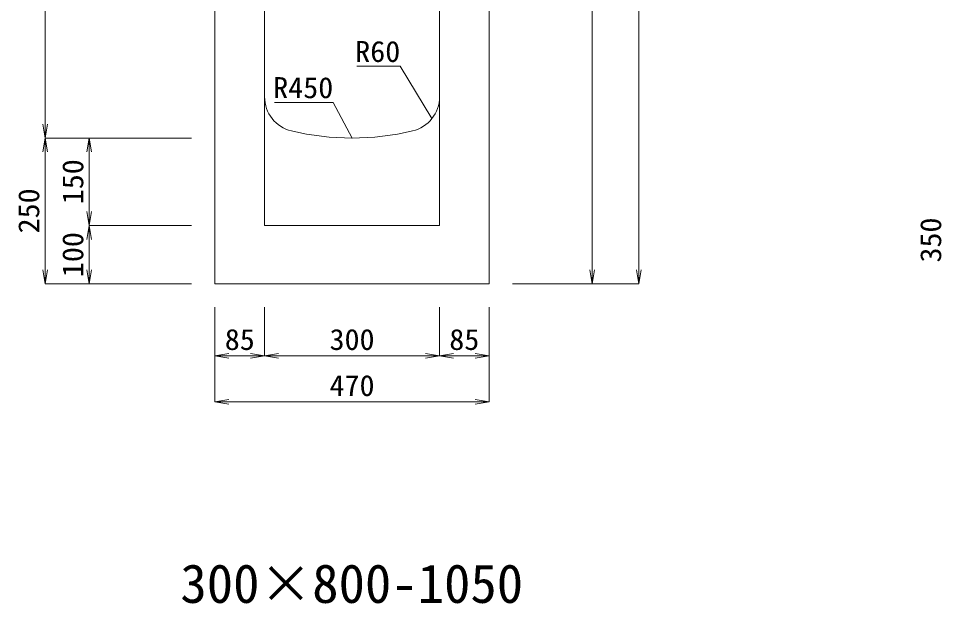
# Model space of a CAD drawing. Units: millimetres at full size. Extents: x -734 to 58102, y 49499 to 87169.
# Drawn here: x 17692 to 19275, y 64702 to 65706 of the extents above; entities that cross this region are included whole.
import ezdxf
from ezdxf.enums import TextEntityAlignment as Align

# ---------------------------------------------------------------- set-up
doc = ezdxf.new("R2010")
doc.units = ezdxf.units.MM
doc.header["$LTSCALE"] = 50
doc.linetypes.add('DASHED_SPACED', pattern=[12, 6, -6])
for name, color, linetype, lineweight in [('0_2', 7, 'DASHED_SPACED', 9), ('寸法線', 7, 'Continuous', 13), ('引出線', 4, 'Continuous', 13), ('本体', 2, 'Continuous', 20)]:
    doc.layers.add(name, color=color, linetype=linetype, lineweight=lineweight)
doc.styles.add('ＭＳ ゴシック', font='')
doc.styles.add('ＭＳ 明朝', font='')
doc.styles.get('ＭＳ ゴシック').set_extended_font_data('MS Gothic')
doc.styles.get('ＭＳ 明朝').set_extended_font_data('MS Mincho')

# ---------------------------------------------------------------- blocks, each defined once
blk = doc.blocks.new('open_arrow')
at = {"color": 0, "linetype": 'Continuous', "lineweight": -2}
blk.add_lwpolyline([(7.5, 1.25), (0, 0), (7.5, -1.25)], dxfattribs=at)

msp = doc.modelspace()

# ---------------------------------------------------------------- linework, layer by layer
at = {"layer": '寸法線'}
for p, q in [((18755.9, 66427.54), (18755.9, 65250.54)), ((17737.55, 66300.54), (17737.55, 65500.54)), ((18675.65, 66300.54), (18675.65, 65250.54)), ((17988.89, 65500.54), (17737.55, 65500.54)), ((17737.55, 65500.54), (17737.55, 65250.54)), ((17988.89, 65500.54), (17737.55, 65500.54)), ((17813.1, 65350.54), (17813.1, 65500.54)), ((17988.89, 65500.54), (17813.1, 65500.54)), ((17813.1, 65250.54), (17813.1, 65350.54)), ((17988.89, 65350.54), (17813.1, 65350.54)), ((17988.89, 65350.54), (17813.1, 65350.54)), ((17988.89, 65250.54), (17737.55, 65250.54)), ((17988.89, 65250.54), (17813.1, 65250.54)), ((18538.93, 65250.54), (18675.65, 65250.54)), ((18538.93, 65250.54), (18755.9, 65250.54)), ((18028.91, 65210.52), (18028.91, 65047.95)), ((18028.91, 65210.52), (18028.91, 65127)), ((18113.91, 65210.52), (18113.91, 65127)), ((18113.91, 65210.52), (18113.91, 65127)), ((18413.91, 65210.52), (18413.91, 65127)), ((18413.91, 65210.52), (18413.91, 65127)), ((18498.91, 65210.52), (18498.91, 65047.95)), ((18498.91, 65210.52), (18498.91, 65127)), ((18028.91, 65127), (18113.91, 65127)), ((18113.91, 65127), (18413.91, 65127)), ((18413.91, 65127), (18498.91, 65127)), ((18028.91, 65047.95), (18498.91, 65047.95))]:
    msp.add_line(p, q, dxfattribs=at)
at = {"layer": '引出線'}
for points in [[(18400.98, 65533.86), (18346.57, 65623.75), (18271.9, 65623.75)], [(18263.91, 65500.54), (18231.69, 65561.69), (18130.68, 65561.69)]]:
    msp.add_lwpolyline(points, dxfattribs=at)
at = {"layer": '本体'}
for p, q in [((18028.91, 66300.54), (18028.91, 65250.54)), ((18113.91, 65571.07), (18113.91, 66300.54)), ((18413.91, 65571.07), (18413.91, 66300.54)), ((18498.91, 65250.54), (18498.91, 66300.54)), ((18113.91, 65571.07), (18113.91, 65350.54)), ((18413.91, 65571.07), (18413.91, 65350.54)), ((18113.91, 65350.54), (18413.91, 65350.54)), ((18028.91, 65250.54), (18498.91, 65250.54))]:
    msp.add_line(p, q, dxfattribs=at)
for centre, radius, start, end in [((18173.91, 65571.07), 60, 180, 256.65785), ((18353.91, 65571.07), 60, 283.34237, 0), ((18263.91, 65950.54), 450, 256.65777, 283.34225)]:
    msp.add_arc(centre, radius, start, end, dxfattribs=at)

# ---------------------------------------------------------------- block references
at = {"layer": '寸法線', "xscale": 3.2, "yscale": 3.2}
for p, rotation in [((17737.55, 65500.54), 90), ((17737.55, 65500.54), 270), ((17813.1, 65500.54), 270), ((17813.1, 65350.54), 90), ((17813.1, 65350.54), 270), ((17737.55, 65250.54), 90), ((17813.1, 65250.54), 90), ((18675.65, 65250.54), 90), ((18755.9, 65250.54), 90), ((18113.91, 65127), 180), ((18413.91, 65127), 180), ((18498.91, 65127), 180), ((18498.91, 65047.95), 180)]:
    msp.add_blockref('open_arrow', p, dxfattribs=dict(at, rotation=rotation))
for p in [(18028.91, 65127), (18113.91, 65127), (18413.91, 65127), (18028.91, 65047.95)]:
    msp.add_blockref('open_arrow', p, dxfattribs=at)
at = {"layer": '引出線', "xscale": 0.0533, "yscale": 0.0533}
for p, rotation in [((18400.98, 65533.86), 121.2), ((18263.91, 65500.54), 117.8)]:
    msp.add_blockref('open_arrow', p, dxfattribs=dict(at, rotation=rotation))

# ---------------------------------------------------------------- texts
at = {"layer": '0_2', "style": 'ＭＳ ゴシック'}
msp.add_text('300×800-1050', height=66.46, dxfattribs=at).set_placement((18263.43, 64736.46), align=Align.MIDDLE_CENTER)
at = {"layer": '寸法線', "style": 'ＭＳ 明朝', "width": 1.05}
for s, p in [('150', (17785.08, 65425.54)), ('250', (17709.53, 65375.54)), ('350', (19256.17, 65325.54)), ('100', (17785.08, 65300.54))]:
    msp.add_text(s, height=36.03, rotation=90, dxfattribs=at).set_placement(p, align=Align.MIDDLE_CENTER)
for s, p in [('85', (18071.41, 65155.02)), ('300', (18263.91, 65155.02)), ('85', (18456.41, 65155.02)), ('470', (18263.91, 65075.97))]:
    msp.add_text(s, height=36.03, dxfattribs=at).set_placement(p, align=Align.MIDDLE_CENTER)
at = {"layer": '引出線', "style": 'ＭＳ 明朝', "width": 1.05}
for s, p in [('R60', (18346.57, 65666.95)), ('R450', (18231.69, 65604.89))]:
    msp.add_text(s, height=36.03, dxfattribs=at).set_placement(p, align=Align.TOP_RIGHT)

doc.saveas('drawing.dxf')
